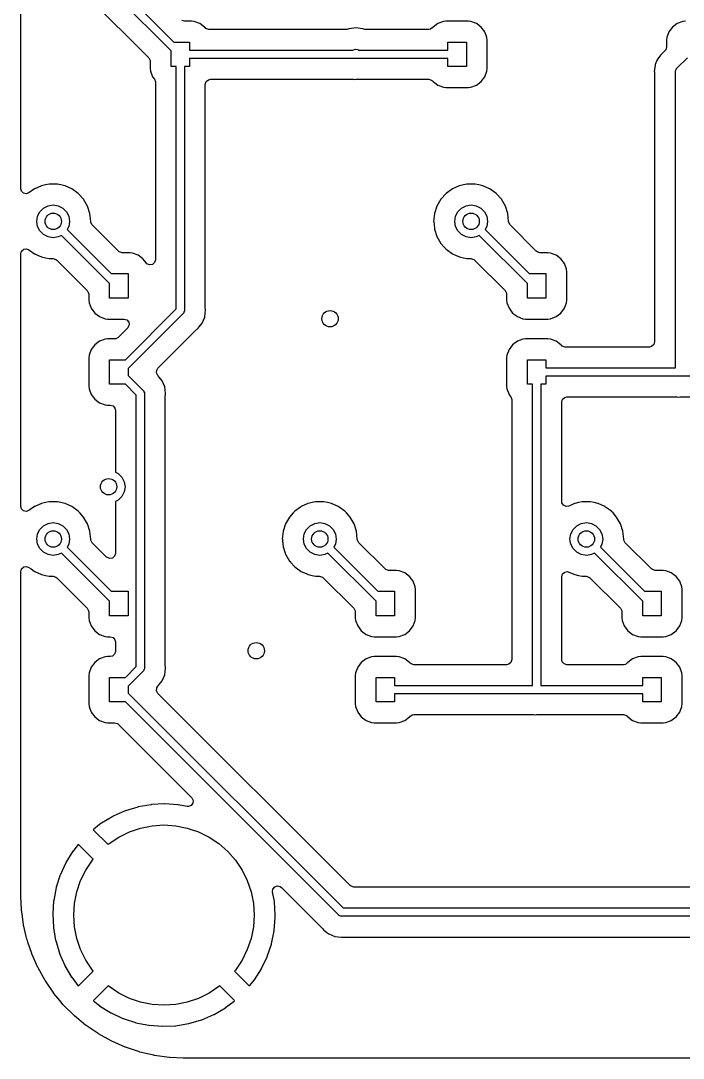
# Model space of a CAD drawing. Extents: x 1.41 to 5.39, y -5.53 to -2.36.
# Drawn here: x 1.412 to 2.048, y -5.529 to -4.533 of the extents above; entities that cross this region are included whole.
import ezdxf

# ---------------------------------------------------------------- set-up
doc = ezdxf.new("R2010")
doc.units = 0
doc.header["$MEASUREMENT"] = 0
doc.layers.add('BLACK', color=7, linetype='CONTINUOUS')

msp = doc.modelspace()

# ---------------------------------------------------------------- linework, layer by layer
at = {"layer": 'BLACK', "linetype": 'CONTINUOUS'}
for p, q in [((1.41173, -4.6941), (1.41173, -4.14645)), ((1.47837, -4.4728), (1.55872, -4.55315)), ((1.5561, -4.56167), (1.47164, -4.47721)), ((1.45883, -4.49271), (1.53463, -4.56851)), ((1.56906, -4.53313), (1.56638, -4.53234)), ((1.57571, -4.53313), (1.56906, -4.53313)), ((1.57816, -4.5334), (1.57571, -4.53313)), ((1.58353, -4.53541), (1.57816, -4.5334)), ((1.81751, -4.5334), (1.81214, -4.53541)), ((1.81996, -4.53313), (1.81751, -4.5334)), ((1.84146, -4.53313), (1.81996, -4.53313)), ((1.84391, -4.5334), (1.84146, -4.53313)), ((1.84928, -4.53541), (1.84391, -4.5334)), ((2.04743, -4.5334), (2.04206, -4.53541)), ((2.04988, -4.53313), (2.04743, -4.5334)), ((1.58812, -4.53885), (1.58353, -4.53541)), ((1.58833, -4.53913), (1.58812, -4.53885)), ((1.58858, -4.53938), (1.58833, -4.53913)), ((1.58861, -4.53935), (1.58858, -4.53938)), ((1.58954, -4.54022), (1.58861, -4.53935)), ((1.59222, -4.541), (1.58954, -4.54022)), ((1.72486, -4.541), (1.59222, -4.541)), ((1.72676, -4.54063), (1.72486, -4.541)), ((1.72691, -4.54056), (1.72676, -4.54063)), ((1.72721, -4.54044), (1.72691, -4.54056)), ((1.72691, -4.54056), (1.72691, -4.54056)), ((1.73346, -4.53962), (1.72721, -4.54044)), ((1.73972, -4.54044), (1.73346, -4.53962)), ((1.74002, -4.54056), (1.73972, -4.54044)), ((1.74017, -4.54063), (1.74002, -4.54056)), ((1.74002, -4.54056), (1.74002, -4.54056)), ((1.74207, -4.541), (1.74017, -4.54063)), ((1.80345, -4.541), (1.74207, -4.541)), ((1.80518, -4.54069), (1.80345, -4.541)), ((1.80702, -4.53932), (1.80518, -4.54069)), ((1.80709, -4.53938), (1.80702, -4.53932)), ((1.80734, -4.53913), (1.80709, -4.53938)), ((1.80755, -4.53885), (1.80734, -4.53913)), ((1.81214, -4.53541), (1.80755, -4.53885)), ((1.85387, -4.53885), (1.84928, -4.53541)), ((1.85731, -4.54344), (1.85387, -4.53885)), ((1.85932, -4.54881), (1.85731, -4.54344)), ((2.03403, -4.54344), (2.03202, -4.54881)), ((2.03747, -4.53885), (2.03403, -4.54344)), ((2.04206, -4.53541), (2.03747, -4.53885)), ((1.55872, -4.55315), (1.57382, -4.55315)), ((1.57382, -4.55315), (1.57382, -4.56102)), ((1.82185, -4.56102), (1.82185, -4.55315)), ((1.82185, -4.55315), (1.83957, -4.55315)), ((1.83957, -4.55315), (1.83957, -4.57677)), ((1.85959, -4.55125), (1.85932, -4.54881)), ((1.85959, -4.57867), (1.85959, -4.55125)), ((2.03202, -4.54881), (2.03175, -4.55125)), ((2.03175, -4.55125), (2.03175, -4.5579)), ((1.5561, -4.57677), (1.5561, -4.56167)), ((1.57382, -4.56102), (1.73065, -4.56102)), ((1.73065, -4.56102), (1.73068, -4.561)), ((1.73068, -4.561), (1.73285, -4.55989)), ((1.73285, -4.55989), (1.73525, -4.56027)), ((1.73525, -4.56027), (1.736, -4.56102)), ((1.736, -4.56102), (1.82185, -4.56102)), ((2.02803, -4.56362), (2.02703, -4.56439)), ((2.02851, -4.5632), (2.02803, -4.56362)), ((2.0303, -4.56141), (2.02851, -4.5632)), ((2.03096, -4.56059), (2.0303, -4.56141)), ((2.03175, -4.5579), (2.03096, -4.56059)), ((1.53463, -4.56851), (1.53597, -4.57096)), ((1.53597, -4.57096), (1.53608, -4.57202)), ((1.53608, -4.57202), (1.53608, -4.57867)), ((1.82185, -4.5689), (1.57382, -4.5689)), ((1.57382, -4.5689), (1.57382, -4.57677)), ((1.82185, -4.57677), (1.82185, -4.5689)), ((2.02254, -4.57096), (2.02091, -4.57488)), ((2.02319, -4.5694), (2.02254, -4.57096)), ((2.02606, -4.56565), (2.02319, -4.5694)), ((2.02703, -4.56439), (2.02606, -4.56565)), ((2.02606, -4.56565), (2.02606, -4.56565)), ((2.04133, -4.57869), (2.05177, -4.56825)), ((1.53608, -4.57867), (1.53635, -4.58111)), ((1.53635, -4.58111), (1.53836, -4.58648)), ((1.56102, -4.57677), (1.5561, -4.57677)), ((1.56102, -4.80939), (1.56102, -4.57677)), ((1.57382, -4.57677), (1.5689, -4.57677)), ((1.5689, -4.57677), (1.5689, -4.81102)), ((1.83957, -4.57677), (1.82185, -4.57677)), ((1.85731, -4.58648), (1.85932, -4.58111)), ((1.85932, -4.58111), (1.85959, -4.57867)), ((2.02016, -4.57991), (2.01995, -4.58148)), ((2.01995, -4.58148), (2.01999, -4.5818)), ((2.01999, -4.5818), (2.02011, -4.58272)), ((2.02011, -4.58272), (2.02016, -4.58337)), ((2.02019, -4.57968), (2.02016, -4.57991)), ((2.02016, -4.57991), (2.02016, -4.57991)), ((2.02016, -4.58337), (2.02016, -4.84116)), ((2.02073, -4.57555), (2.02019, -4.57968)), ((2.02074, -4.57547), (2.02073, -4.57555)), ((2.02073, -4.57555), (2.02073, -4.57555)), ((2.02077, -4.57522), (2.02074, -4.57547)), ((2.02091, -4.57488), (2.02077, -4.57522)), ((2.04018, -4.58148), (2.04027, -4.58117)), ((2.04018, -4.86614), (2.04018, -4.58148)), ((2.04023, -4.58086), (2.04064, -4.58004)), ((2.04027, -4.58117), (2.04023, -4.58086)), ((2.04064, -4.58004), (2.04093, -4.57916)), ((2.04093, -4.57916), (2.04119, -4.57898)), ((2.04119, -4.57898), (2.04133, -4.57869)), ((1.53836, -4.58648), (1.53857, -4.58677)), ((1.53857, -4.58677), (1.53857, -4.58677)), ((1.53857, -4.58677), (1.54001, -4.58869)), ((1.54001, -4.58869), (1.54099, -4.59131)), ((1.54099, -4.59131), (1.541, -4.59166)), ((1.541, -4.59166), (1.541, -4.76233)), ((1.58892, -4.59388), (1.5897, -4.5912)), ((1.5897, -4.5912), (1.59182, -4.58937)), ((1.59182, -4.58937), (1.59388, -4.58892)), ((1.59388, -4.58892), (1.73039, -4.58892)), ((1.73039, -4.58892), (1.73104, -4.58896)), ((1.73104, -4.58896), (1.73228, -4.58912)), ((1.73228, -4.58912), (1.73353, -4.58896)), ((1.73353, -4.58896), (1.73418, -4.58892)), ((1.73418, -4.58892), (1.80345, -4.58892)), ((1.80345, -4.58892), (1.80613, -4.5897)), ((1.80613, -4.5897), (1.80706, -4.59057)), ((1.80706, -4.59057), (1.80709, -4.59054)), ((1.80709, -4.59054), (1.80734, -4.59079)), ((1.80734, -4.59079), (1.80755, -4.59107)), ((1.80755, -4.59107), (1.81214, -4.59451)), ((1.84928, -4.59451), (1.85387, -4.59107)), ((1.85387, -4.59107), (1.85731, -4.58648)), ((1.58892, -4.80913), (1.58892, -4.59388)), ((1.81214, -4.59451), (1.81751, -4.59653)), ((1.81751, -4.59653), (1.81996, -4.59679)), ((1.81996, -4.59679), (1.84146, -4.59679)), ((1.84146, -4.59679), (1.84391, -4.59653)), ((1.84391, -4.59653), (1.84928, -4.59451)), ((1.43156, -4.69129), (1.42517, -4.69414)), ((1.4318, -4.69119), (1.43156, -4.69129)), ((1.43156, -4.69129), (1.43156, -4.69129)), ((1.43548, -4.69041), (1.4318, -4.69119)), ((1.4389, -4.68968), (1.43548, -4.69041)), ((1.43915, -4.68963), (1.4389, -4.68968)), ((1.4389, -4.68968), (1.4389, -4.68968)), ((1.44667, -4.68963), (1.43915, -4.68963)), ((1.44693, -4.68968), (1.44667, -4.68963)), ((1.45035, -4.69041), (1.44693, -4.68968)), ((1.44693, -4.68968), (1.44693, -4.68968)), ((1.45403, -4.69119), (1.45035, -4.69041)), ((1.45426, -4.69129), (1.45403, -4.69119)), ((1.46066, -4.69414), (1.45426, -4.69129)), ((1.45426, -4.69129), (1.45426, -4.69129)), ((1.83274, -4.69129), (1.82635, -4.69414)), ((1.83298, -4.69119), (1.83274, -4.69129)), ((1.83274, -4.69129), (1.83274, -4.69129)), ((1.83666, -4.69041), (1.83298, -4.69119)), ((1.84008, -4.68968), (1.83666, -4.69041)), ((1.84034, -4.68963), (1.84008, -4.68968)), ((1.84008, -4.68968), (1.84008, -4.68968)), ((1.84785, -4.68963), (1.84034, -4.68963)), ((1.84811, -4.68968), (1.84785, -4.68963)), ((1.85153, -4.69041), (1.84811, -4.68968)), ((1.84811, -4.68968), (1.84811, -4.68968)), ((1.85521, -4.69119), (1.85153, -4.69041)), ((1.85545, -4.69129), (1.85521, -4.69119)), ((1.86184, -4.69414), (1.85545, -4.69129)), ((1.85545, -4.69129), (1.85545, -4.69129)), ((1.41231, -4.69642), (1.41173, -4.6941)), ((1.41425, -4.69842), (1.41231, -4.69642)), ((1.41698, -4.69905), (1.41425, -4.69842)), ((1.41961, -4.69811), (1.41698, -4.69905)), ((1.42493, -4.69425), (1.41961, -4.69811)), ((1.42517, -4.69414), (1.42493, -4.69425)), ((1.42517, -4.69414), (1.42517, -4.69414)), ((1.4609, -4.69425), (1.46066, -4.69414)), ((1.46066, -4.69414), (1.46066, -4.69414)), ((1.46698, -4.69867), (1.4609, -4.69425)), ((1.47201, -4.70425), (1.46698, -4.69867)), ((1.82003, -4.69867), (1.815, -4.70425)), ((1.82611, -4.69425), (1.82003, -4.69867)), ((1.82635, -4.69414), (1.82611, -4.69425)), ((1.82635, -4.69414), (1.82635, -4.69414)), ((1.86208, -4.69425), (1.86184, -4.69414)), ((1.86184, -4.69414), (1.86184, -4.69414)), ((1.86816, -4.69867), (1.86208, -4.69425)), ((1.87319, -4.70425), (1.86816, -4.69867)), ((1.43017, -4.71614), (1.43366, -4.71265)), ((1.43366, -4.71265), (1.43805, -4.71042)), ((1.43805, -4.71042), (1.44291, -4.70965)), ((1.44291, -4.70965), (1.44778, -4.71042)), ((1.44778, -4.71042), (1.45217, -4.71265)), ((1.45217, -4.71265), (1.45565, -4.71614)), ((1.47577, -4.71077), (1.47201, -4.70425)), ((1.47809, -4.71792), (1.47577, -4.71077)), ((1.81124, -4.71077), (1.80892, -4.71792)), ((1.815, -4.70425), (1.81124, -4.71077)), ((1.83135, -4.71614), (1.83484, -4.71265)), ((1.83484, -4.71265), (1.83923, -4.71042)), ((1.83923, -4.71042), (1.84409, -4.70965)), ((1.84409, -4.70965), (1.84896, -4.71042)), ((1.84896, -4.71042), (1.85335, -4.71265)), ((1.85335, -4.71265), (1.85683, -4.71614)), ((1.87695, -4.71077), (1.87319, -4.70425)), ((1.87927, -4.71792), (1.87695, -4.71077)), ((1.42717, -4.72539), (1.42794, -4.72053)), ((1.42794, -4.72053), (1.43017, -4.71614)), ((1.45565, -4.71614), (1.45789, -4.72053)), ((1.45789, -4.72053), (1.45866, -4.72539)), ((1.47888, -4.72539), (1.47809, -4.71792)), ((1.80892, -4.71792), (1.80813, -4.72539)), ((1.82835, -4.72539), (1.82912, -4.72053)), ((1.82912, -4.72053), (1.83135, -4.71614)), ((1.85683, -4.71614), (1.85907, -4.72053)), ((1.85907, -4.72053), (1.85984, -4.72539)), ((1.88006, -4.72539), (1.87927, -4.71792)), ((1.42794, -4.73026), (1.42717, -4.72539)), ((1.43017, -4.73465), (1.42794, -4.73026)), ((1.45789, -4.73026), (1.45636, -4.73327)), ((1.45866, -4.72539), (1.45789, -4.73026)), ((1.47886, -4.72552), (1.47888, -4.72539)), ((1.47896, -4.72645), (1.47886, -4.72552)), ((1.4803, -4.7289), (1.47896, -4.72645)), ((1.50552, -4.75412), (1.4803, -4.7289)), ((1.80813, -4.72539), (1.80816, -4.72565)), ((1.80816, -4.72565), (1.80883, -4.73205)), ((1.80883, -4.73205), (1.80892, -4.73287)), ((1.80892, -4.73287), (1.81124, -4.74002)), ((1.82912, -4.73026), (1.82835, -4.72539)), ((1.83135, -4.73465), (1.82912, -4.73026)), ((1.85907, -4.73026), (1.85754, -4.73327)), ((1.85984, -4.72539), (1.85907, -4.73026)), ((1.88005, -4.72552), (1.88006, -4.72539)), ((1.88015, -4.72645), (1.88005, -4.72552)), ((1.88148, -4.7289), (1.88015, -4.72645)), ((1.9067, -4.75412), (1.88148, -4.7289)), ((1.43366, -4.73813), (1.43017, -4.73465)), ((1.43805, -4.74037), (1.43366, -4.73813)), ((1.44291, -4.74114), (1.43805, -4.74037)), ((1.44778, -4.74037), (1.44291, -4.74114)), ((1.45079, -4.73884), (1.44778, -4.74037)), ((1.49705, -4.7851), (1.45079, -4.73884)), ((1.45636, -4.73327), (1.49868, -4.77559)), ((1.81124, -4.74002), (1.815, -4.74653)), ((1.83484, -4.73813), (1.83135, -4.73465)), ((1.83923, -4.74037), (1.83484, -4.73813)), ((1.84409, -4.74114), (1.83923, -4.74037)), ((1.84896, -4.74037), (1.84409, -4.74114)), ((1.85197, -4.73884), (1.84896, -4.74037)), ((1.89823, -4.7851), (1.85197, -4.73884)), ((1.85754, -4.73327), (1.89986, -4.77559)), ((1.41252, -4.754), (1.41463, -4.75217)), ((1.41463, -4.75217), (1.4174, -4.75178)), ((1.4174, -4.75178), (1.41961, -4.75267)), ((1.41961, -4.75267), (1.42493, -4.75654)), ((1.815, -4.74653), (1.81517, -4.74673)), ((1.81517, -4.74673), (1.81517, -4.74673)), ((1.81517, -4.74673), (1.81791, -4.74977)), ((1.81791, -4.74977), (1.82003, -4.75212)), ((1.82003, -4.75212), (1.82611, -4.75654)), ((1.41173, -4.75669), (1.41252, -4.754)), ((1.41173, -4.99922), (1.41173, -4.75669)), ((1.42493, -4.75654), (1.42517, -4.75665)), ((1.42517, -4.75665), (1.42517, -4.75665)), ((1.42517, -4.75665), (1.42787, -4.75785)), ((1.42787, -4.75785), (1.4318, -4.7596)), ((1.4318, -4.7596), (1.43548, -4.76038)), ((1.43548, -4.76038), (1.4389, -4.76111)), ((1.4389, -4.76111), (1.4389, -4.76111)), ((1.4389, -4.76111), (1.43915, -4.76116)), ((1.43915, -4.76116), (1.44275, -4.76116)), ((1.44275, -4.76116), (1.44543, -4.76195)), ((1.44543, -4.76195), (1.44625, -4.76261)), ((1.44625, -4.76261), (1.47557, -4.79193)), ((1.50634, -4.75478), (1.50552, -4.75412)), ((1.50903, -4.75557), (1.50634, -4.75478)), ((1.51666, -4.75557), (1.50903, -4.75557)), ((1.51911, -4.75584), (1.51666, -4.75557)), ((1.52448, -4.75785), (1.51911, -4.75584)), ((1.52907, -4.76129), (1.52448, -4.75785)), ((1.52928, -4.76157), (1.52907, -4.76129)), ((1.53207, -4.7653), (1.52928, -4.76157)), ((1.52928, -4.76157), (1.52928, -4.76157)), ((1.541, -4.76233), (1.54022, -4.76501)), ((1.82611, -4.75654), (1.82635, -4.75665)), ((1.82635, -4.75665), (1.82635, -4.75665)), ((1.82635, -4.75665), (1.82905, -4.75785)), ((1.82905, -4.75785), (1.83298, -4.7596)), ((1.83298, -4.7596), (1.83666, -4.76038)), ((1.83666, -4.76038), (1.84008, -4.76111)), ((1.84008, -4.76111), (1.84008, -4.76111)), ((1.84008, -4.76111), (1.84034, -4.76116)), ((1.84034, -4.76116), (1.84393, -4.76116)), ((1.84393, -4.76116), (1.84661, -4.76195)), ((1.84661, -4.76195), (1.84744, -4.76261)), ((1.84744, -4.76261), (1.87676, -4.79193)), ((1.90752, -4.75478), (1.9067, -4.75412)), ((1.91021, -4.75557), (1.90752, -4.75478)), ((1.91784, -4.75557), (1.91021, -4.75557)), ((1.92029, -4.75584), (1.91784, -4.75557)), ((1.92566, -4.75785), (1.92029, -4.75584)), ((1.93025, -4.76129), (1.92566, -4.75785)), ((1.93369, -4.76588), (1.93025, -4.76129)), ((1.53279, -4.76608), (1.53207, -4.7653)), ((1.53534, -4.76724), (1.53279, -4.76608)), ((1.5381, -4.76684), (1.53534, -4.76724)), ((1.54022, -4.76501), (1.5381, -4.76684)), ((1.9357, -4.77125), (1.93369, -4.76588)), ((1.93573, -4.77156), (1.9357, -4.77125)), ((1.93595, -4.77354), (1.93573, -4.77156)), ((1.49868, -4.77559), (1.51476, -4.77559)), ((1.51476, -4.77559), (1.51476, -4.79921)), ((1.89986, -4.77559), (1.91594, -4.77559)), ((1.91594, -4.77559), (1.91594, -4.79921)), ((1.93596, -4.7737), (1.93595, -4.77354)), ((1.93596, -4.80111), (1.93596, -4.7737)), ((1.47557, -4.79193), (1.47691, -4.79439)), ((1.49705, -4.79921), (1.49705, -4.7851)), ((1.87676, -4.79193), (1.8781, -4.79439)), ((1.89823, -4.79921), (1.89823, -4.7851)), ((1.47691, -4.79439), (1.47703, -4.79544)), ((1.47703, -4.79544), (1.47703, -4.80111)), ((1.47703, -4.80111), (1.47729, -4.80356)), ((1.51476, -4.79921), (1.49705, -4.79921)), ((1.8781, -4.79439), (1.87821, -4.79544)), ((1.87821, -4.79544), (1.87821, -4.80111)), ((1.87821, -4.80111), (1.87847, -4.80356)), ((1.91594, -4.79921), (1.89823, -4.79921)), ((1.9357, -4.80356), (1.93596, -4.80111)), ((1.47729, -4.80356), (1.47931, -4.80893)), ((1.47931, -4.80893), (1.48275, -4.81351)), ((1.51215, -4.85827), (1.56102, -4.80939)), ((1.56843, -4.81246), (1.56815, -4.81334)), ((1.56885, -4.81164), (1.56843, -4.81246)), ((1.5689, -4.81102), (1.5688, -4.81133)), ((1.5688, -4.81133), (1.56885, -4.81164)), ((1.5888, -4.81351), (1.58892, -4.81259)), ((1.58896, -4.80978), (1.58892, -4.80913)), ((1.58892, -4.81259), (1.58908, -4.81135)), ((1.58892, -4.81259), (1.58892, -4.81259)), ((1.58912, -4.81102), (1.58896, -4.80978)), ((1.58908, -4.81135), (1.58912, -4.81102)), ((1.87847, -4.80356), (1.88049, -4.80893)), ((1.88049, -4.80893), (1.88393, -4.81351)), ((1.93025, -4.81351), (1.93369, -4.80893)), ((1.93369, -4.80893), (1.9357, -4.80356)), ((1.48275, -4.81351), (1.48733, -4.81695)), ((1.48733, -4.81695), (1.4927, -4.81897)), ((1.4927, -4.81897), (1.49515, -4.81923)), ((1.49515, -4.81923), (1.5109, -4.81923)), ((1.5109, -4.81923), (1.51358, -4.82002)), ((1.51358, -4.82002), (1.51541, -4.82213)), ((1.56774, -4.81381), (1.51476, -4.86679)), ((1.51541, -4.82213), (1.51581, -4.8249)), ((1.56789, -4.81352), (1.56774, -4.81381)), ((1.56815, -4.81334), (1.56789, -4.81352)), ((1.58589, -4.82311), (1.5883, -4.81728)), ((1.5883, -4.81728), (1.5888, -4.81351)), ((1.88393, -4.81351), (1.88852, -4.81695)), ((1.88852, -4.81695), (1.89389, -4.81897)), ((1.89389, -4.81897), (1.89633, -4.81923)), ((1.89633, -4.81923), (1.91784, -4.81923)), ((1.91784, -4.81923), (1.92029, -4.81897)), ((1.92029, -4.81897), (1.92566, -4.81695)), ((1.92566, -4.81695), (1.93025, -4.81351)), ((1.5144, -4.8277), (1.50531, -4.8368)), ((1.51465, -4.82744), (1.5144, -4.8277)), ((1.51581, -4.8249), (1.51465, -4.82744)), ((1.54341, -4.86645), (1.58056, -4.8293)), ((1.58056, -4.8293), (1.58105, -4.82888)), ((1.58105, -4.82888), (1.58179, -4.82831)), ((1.58179, -4.82831), (1.58205, -4.82811)), ((1.58205, -4.82811), (1.58301, -4.82685)), ((1.58301, -4.82685), (1.58589, -4.82311)), ((1.58301, -4.82685), (1.58301, -4.82685)), ((1.58589, -4.82311), (1.58589, -4.82311)), ((1.48733, -4.84053), (1.48275, -4.84397)), ((1.4927, -4.83851), (1.48733, -4.84053)), ((1.49515, -4.83825), (1.4927, -4.83851)), ((1.5018, -4.83825), (1.49515, -4.83825)), ((1.50286, -4.83813), (1.5018, -4.83825)), ((1.50531, -4.8368), (1.50286, -4.83813)), ((1.88852, -4.84053), (1.88393, -4.84397)), ((1.89389, -4.83851), (1.88852, -4.84053)), ((1.89633, -4.83825), (1.89389, -4.83851)), ((1.91784, -4.83825), (1.89633, -4.83825)), ((1.92029, -4.83851), (1.91784, -4.83825)), ((1.92566, -4.84053), (1.92029, -4.83851)), ((1.93025, -4.84397), (1.92566, -4.84053)), ((2.02016, -4.84116), (2.01937, -4.84384)), ((1.47931, -4.84855), (1.47729, -4.85392)), ((1.48275, -4.84397), (1.47931, -4.84855)), ((1.88049, -4.84855), (1.87847, -4.85392)), ((1.88393, -4.84397), (1.88049, -4.84855)), ((1.93046, -4.84425), (1.93025, -4.84397)), ((1.93071, -4.8445), (1.93046, -4.84425)), ((1.93073, -4.84447), (1.93071, -4.8445)), ((1.93166, -4.84533), (1.93073, -4.84447)), ((1.93434, -4.84612), (1.93166, -4.84533)), ((2.0152, -4.84612), (1.93434, -4.84612)), ((2.01726, -4.84567), (2.0152, -4.84612)), ((2.01937, -4.84384), (2.01726, -4.84567)), ((1.47729, -4.85392), (1.47703, -4.85637)), ((1.47703, -4.85637), (1.47703, -4.88378)), ((1.49705, -4.88189), (1.49705, -4.85827)), ((1.49705, -4.85827), (1.51215, -4.85827)), ((1.87847, -4.85392), (1.87821, -4.85637)), ((1.87821, -4.85637), (1.87821, -4.88378)), ((1.89823, -4.88189), (1.89823, -4.85827)), ((1.89823, -4.85827), (1.91594, -4.85827)), ((1.91594, -4.85827), (1.91594, -4.86614)), ((1.51476, -4.86679), (1.51476, -4.87337)), ((1.54207, -4.87102), (1.54227, -4.86823)), ((1.5434, -4.87346), (1.54207, -4.87102)), ((1.54227, -4.86823), (1.54341, -4.86645)), ((1.91594, -4.86614), (2.04018, -4.86614)), ((1.51215, -4.88189), (1.49705, -4.88189)), ((1.52262, -4.89236), (1.51215, -4.88189)), ((1.51476, -4.87337), (1.52934, -4.88794)), ((1.54364, -4.87364), (1.5434, -4.87346)), ((1.54461, -4.8749), (1.54364, -4.87364)), ((1.54748, -4.87865), (1.54461, -4.8749)), ((1.54461, -4.8749), (1.54461, -4.8749)), ((1.5499, -4.88447), (1.54748, -4.87865)), ((1.90315, -4.88189), (1.89823, -4.88189)), ((1.90315, -5.17126), (1.90315, -4.88189)), ((1.91594, -4.88189), (1.91102, -4.88189)), ((1.91102, -4.88189), (1.91102, -5.17126)), ((2.12579, -4.87402), (1.91594, -4.87402)), ((1.91594, -4.87402), (1.91594, -4.88189)), ((1.47703, -4.88378), (1.47729, -4.88623)), ((1.47729, -4.88623), (1.47931, -4.8916)), ((1.47931, -4.8916), (1.48275, -4.89619)), ((1.52262, -5.15292), (1.52262, -4.89236)), ((1.52934, -4.88794), (1.52948, -4.88823)), ((1.52948, -4.88823), (1.52974, -4.88841)), ((1.52974, -4.88841), (1.53003, -4.88929)), ((1.53003, -4.88929), (1.53044, -4.89011)), ((1.53044, -4.89011), (1.53039, -4.89043)), ((1.53039, -4.89043), (1.53049, -4.89073)), ((1.53049, -4.89073), (1.53049, -5.15455)), ((1.55072, -4.89073), (1.5499, -4.88447)), ((1.55051, -4.89262), (1.55055, -4.89198)), ((1.55051, -5.15265), (1.55051, -4.89262)), ((1.55055, -4.89198), (1.55068, -4.89105)), ((1.55068, -4.89105), (1.55072, -4.89073)), ((1.87821, -4.88378), (1.87847, -4.88623)), ((1.87847, -4.88623), (1.88049, -4.8916)), ((1.88049, -4.8916), (1.8807, -4.89189)), ((1.8807, -4.89189), (1.8807, -4.89189)), ((1.8807, -4.89189), (1.88214, -4.89381)), ((1.48275, -4.89619), (1.48733, -4.89963)), ((1.48733, -4.89963), (1.4927, -4.90164)), ((1.4927, -4.90164), (1.49515, -4.90191)), ((1.49515, -4.90191), (1.49764, -4.90191)), ((1.49764, -4.90191), (1.50032, -4.9027)), ((1.88214, -4.89381), (1.88312, -4.89642)), ((1.88312, -4.89642), (1.88313, -4.89678)), ((1.88313, -4.89678), (1.88313, -5.14628)), ((1.93104, -4.899), (1.93183, -4.89631)), ((1.93104, -4.99426), (1.93104, -4.899)), ((1.93183, -4.89631), (1.93394, -4.89448)), ((1.93394, -4.89448), (1.936, -4.89404)), ((1.936, -4.89404), (2.04141, -4.89404)), ((2.04141, -4.89404), (2.04206, -4.89408)), ((2.04206, -4.89408), (2.04331, -4.89424)), ((2.04331, -4.89424), (2.04455, -4.89408)), ((2.04455, -4.89408), (2.0452, -4.89404)), ((2.0452, -4.89404), (2.10739, -4.89404)), ((1.50032, -4.9027), (1.50215, -4.90481)), ((1.50215, -4.90481), (1.5026, -4.90687)), ((1.5026, -4.90687), (1.5026, -4.96619)), ((1.5026, -4.96619), (1.50532, -4.96757)), ((1.50532, -4.96757), (1.5088, -4.97106)), ((1.5088, -4.97106), (1.51104, -4.97545)), ((1.51104, -4.97545), (1.51181, -4.98031)), ((1.51181, -4.98031), (1.51104, -4.98518)), ((1.5088, -4.98957), (1.50532, -4.99306)), ((1.51104, -4.98518), (1.5088, -4.98957)), ((1.41231, -5.00153), (1.41173, -4.99922)), ((1.41425, -5.00354), (1.41231, -5.00153)), ((1.42493, -4.99937), (1.41961, -5.00323)), ((1.42517, -4.99926), (1.42493, -4.99937)), ((1.43156, -4.99641), (1.42517, -4.99926)), ((1.42517, -4.99926), (1.42517, -4.99926)), ((1.4318, -4.99631), (1.43156, -4.99641)), ((1.43156, -4.99641), (1.43156, -4.99641)), ((1.43548, -4.99553), (1.4318, -4.99631)), ((1.4389, -4.9948), (1.43548, -4.99553)), ((1.43915, -4.99474), (1.4389, -4.9948)), ((1.4389, -4.9948), (1.4389, -4.9948)), ((1.44667, -4.99474), (1.43915, -4.99474)), ((1.44693, -4.9948), (1.44667, -4.99474)), ((1.45035, -4.99553), (1.44693, -4.9948)), ((1.44693, -4.9948), (1.44693, -4.9948)), ((1.45403, -4.99631), (1.45035, -4.99553)), ((1.45426, -4.99641), (1.45403, -4.99631)), ((1.46066, -4.99926), (1.45426, -4.99641)), ((1.45426, -4.99641), (1.45426, -4.99641)), ((1.4609, -4.99937), (1.46066, -4.99926)), ((1.46066, -4.99926), (1.46066, -4.99926)), ((1.46698, -5.00378), (1.4609, -4.99937)), ((1.50532, -4.99306), (1.5026, -4.99444)), ((1.5026, -4.99444), (1.5026, -5.04434)), ((1.6803, -4.99976), (1.67475, -5.00378)), ((1.68063, -4.99952), (1.6803, -4.99976)), ((1.68084, -4.99937), (1.68063, -4.99952)), ((1.68063, -4.99952), (1.68063, -4.99952)), ((1.68107, -4.99926), (1.68084, -4.99937)), ((1.68747, -4.99641), (1.68107, -4.99926)), ((1.68107, -4.99926), (1.68107, -4.99926)), ((1.68771, -4.99631), (1.68747, -4.99641)), ((1.68747, -4.99641), (1.68747, -4.99641)), ((1.69138, -4.99553), (1.68771, -4.99631)), ((1.69481, -4.9948), (1.69138, -4.99553)), ((1.69506, -4.99474), (1.69481, -4.9948)), ((1.69481, -4.9948), (1.69481, -4.9948)), ((1.70258, -4.99474), (1.69506, -4.99474)), ((1.70283, -4.9948), (1.70258, -4.99474)), ((1.70626, -4.99553), (1.70283, -4.9948)), ((1.70283, -4.9948), (1.70283, -4.9948)), ((1.70993, -4.99631), (1.70626, -4.99553)), ((1.71017, -4.99641), (1.70993, -4.99631)), ((1.71656, -4.99926), (1.71017, -4.99641)), ((1.71017, -4.99641), (1.71017, -4.99641)), ((1.7168, -4.99937), (1.71656, -4.99926)), ((1.71656, -4.99926), (1.71656, -4.99926)), ((1.71701, -4.99952), (1.7168, -4.99937)), ((1.71734, -4.99976), (1.71701, -4.99952)), ((1.71701, -4.99952), (1.71701, -4.99952)), ((1.72288, -5.00378), (1.71734, -4.99976)), ((1.93123, -4.99562), (1.93104, -4.99426)), ((1.93272, -4.99798), (1.93123, -4.99562)), ((1.93525, -4.99917), (1.93272, -4.99798)), ((1.93802, -4.9988), (1.93525, -4.99917)), ((1.94153, -4.99723), (1.93802, -4.9988)), ((1.94337, -4.99641), (1.94153, -4.99723)), ((1.94361, -4.99631), (1.94337, -4.99641)), ((1.94337, -4.99641), (1.94337, -4.99641)), ((1.94729, -4.99553), (1.94361, -4.99631)), ((1.95071, -4.9948), (1.94729, -4.99553)), ((1.95097, -4.99474), (1.95071, -4.9948)), ((1.95071, -4.9948), (1.95071, -4.9948)), ((1.95848, -4.99474), (1.95097, -4.99474)), ((1.95874, -4.9948), (1.95848, -4.99474)), ((1.96216, -4.99553), (1.95874, -4.9948)), ((1.95874, -4.9948), (1.95874, -4.9948)), ((1.96584, -4.99631), (1.96216, -4.99553)), ((1.96608, -4.99641), (1.96584, -4.99631)), ((1.97247, -4.99926), (1.96608, -4.99641)), ((1.96608, -4.99641), (1.96608, -4.99641)), ((1.97271, -4.99937), (1.97247, -4.99926)), ((1.97247, -4.99926), (1.97247, -4.99926)), ((1.97292, -4.99952), (1.97271, -4.99937)), ((1.97324, -4.99976), (1.97292, -4.99952)), ((1.97292, -4.99952), (1.97292, -4.99952)), ((1.97879, -5.00378), (1.97324, -4.99976)), ((1.41698, -5.00417), (1.41425, -5.00354)), ((1.41961, -5.00323), (1.41698, -5.00417)), ((1.46715, -5.00398), (1.46698, -5.00378)), ((1.46853, -5.00551), (1.46715, -5.00398)), ((1.46715, -5.00398), (1.46715, -5.00398)), ((1.47201, -5.00937), (1.46853, -5.00551)), ((1.47577, -5.01588), (1.47201, -5.00937)), ((1.66972, -5.00937), (1.66596, -5.01588)), ((1.6732, -5.00551), (1.66972, -5.00937)), ((1.67458, -5.00398), (1.6732, -5.00551)), ((1.67475, -5.00378), (1.67458, -5.00398)), ((1.67458, -5.00398), (1.67458, -5.00398)), ((1.72306, -5.00398), (1.72288, -5.00378)), ((1.72443, -5.00551), (1.72306, -5.00398)), ((1.72306, -5.00398), (1.72306, -5.00398)), ((1.72791, -5.00937), (1.72443, -5.00551)), ((1.73167, -5.01588), (1.72791, -5.00937)), ((1.97896, -5.00398), (1.97879, -5.00378)), ((1.98034, -5.00551), (1.97896, -5.00398)), ((1.97896, -5.00398), (1.97896, -5.00398)), ((1.98382, -5.00937), (1.98034, -5.00551)), ((1.98758, -5.01588), (1.98382, -5.00937)), ((1.42794, -5.02565), (1.43017, -5.02126)), ((1.43017, -5.02126), (1.43366, -5.01777)), ((1.43366, -5.01777), (1.43805, -5.01553)), ((1.43805, -5.01553), (1.44291, -5.01476)), ((1.44291, -5.01476), (1.44778, -5.01553)), ((1.44778, -5.01553), (1.45217, -5.01777)), ((1.45217, -5.01777), (1.45565, -5.02126)), ((1.45565, -5.02126), (1.45789, -5.02565)), ((1.47809, -5.02303), (1.47577, -5.01588)), ((1.66596, -5.01588), (1.66364, -5.02303)), ((1.68384, -5.02565), (1.68608, -5.02126)), ((1.68608, -5.02126), (1.68956, -5.01777)), ((1.68956, -5.01777), (1.69395, -5.01553)), ((1.69395, -5.01553), (1.69882, -5.01476)), ((1.69882, -5.01476), (1.70369, -5.01553)), ((1.70369, -5.01553), (1.70808, -5.01777)), ((1.70808, -5.01777), (1.71156, -5.02126)), ((1.71156, -5.02126), (1.7138, -5.02565)), ((1.734, -5.02303), (1.73167, -5.01588)), ((1.93975, -5.02565), (1.94198, -5.02126)), ((1.94198, -5.02126), (1.94547, -5.01777)), ((1.94547, -5.01777), (1.94986, -5.01553)), ((1.94986, -5.01553), (1.95472, -5.01476)), ((1.95472, -5.01476), (1.95959, -5.01553)), ((1.95959, -5.01553), (1.96398, -5.01777)), ((1.96398, -5.01777), (1.96746, -5.02126)), ((1.96746, -5.02126), (1.9697, -5.02565)), ((1.9899, -5.02303), (1.98758, -5.01588)), ((1.42717, -5.03051), (1.42794, -5.02565)), ((1.42794, -5.03538), (1.42717, -5.03051)), ((1.45789, -5.02565), (1.45866, -5.03051)), ((1.45866, -5.03051), (1.45789, -5.03538)), ((1.47888, -5.03051), (1.47809, -5.02303)), ((1.47886, -5.03064), (1.47888, -5.03051)), ((1.47896, -5.03157), (1.47886, -5.03064)), ((1.4803, -5.03402), (1.47896, -5.03157)), ((1.66364, -5.02303), (1.66285, -5.03051)), ((1.66285, -5.03051), (1.66288, -5.03077)), ((1.66288, -5.03077), (1.66305, -5.0324)), ((1.68307, -5.03051), (1.68384, -5.02565)), ((1.68384, -5.03538), (1.68307, -5.03051)), ((1.7138, -5.02565), (1.71457, -5.03051)), ((1.71457, -5.03051), (1.7138, -5.03538)), ((1.73478, -5.03051), (1.734, -5.02303)), ((1.73477, -5.03064), (1.73478, -5.03051)), ((1.73487, -5.03157), (1.73477, -5.03064)), ((1.73621, -5.03402), (1.73487, -5.03157)), ((1.93898, -5.03051), (1.93975, -5.02565)), ((1.93975, -5.03538), (1.93898, -5.03051)), ((1.9697, -5.02565), (1.97047, -5.03051)), ((1.97047, -5.03051), (1.9697, -5.03538)), ((1.99069, -5.03051), (1.9899, -5.02303)), ((1.99068, -5.03064), (1.99069, -5.03051)), ((1.99078, -5.03157), (1.99068, -5.03064)), ((1.99211, -5.03402), (1.99078, -5.03157)), ((1.43017, -5.03977), (1.42794, -5.03538)), ((1.43366, -5.04325), (1.43017, -5.03977)), ((1.45789, -5.03538), (1.45636, -5.03839)), ((1.45636, -5.03839), (1.49868, -5.08071)), ((1.49413, -5.04785), (1.4803, -5.03402)), ((1.66305, -5.0324), (1.66364, -5.03799)), ((1.66364, -5.03799), (1.66596, -5.04514)), ((1.68608, -5.03977), (1.68384, -5.03538)), ((1.68956, -5.04325), (1.68608, -5.03977)), ((1.7138, -5.03538), (1.71226, -5.03839)), ((1.71226, -5.03839), (1.75458, -5.08071)), ((1.76142, -5.05924), (1.73621, -5.03402)), ((1.94198, -5.03977), (1.93975, -5.03538)), ((1.94547, -5.04325), (1.94198, -5.03977)), ((1.9697, -5.03538), (1.96817, -5.03839)), ((1.96817, -5.03839), (2.01049, -5.08071)), ((2.01733, -5.05924), (1.99211, -5.03402)), ((1.43805, -5.04549), (1.43366, -5.04325)), ((1.44291, -5.04626), (1.43805, -5.04549)), ((1.44778, -5.04549), (1.44291, -5.04626)), ((1.45079, -5.04396), (1.44778, -5.04549)), ((1.49705, -5.09021), (1.45079, -5.04396)), ((1.49439, -5.04809), (1.49413, -5.04785)), ((1.49693, -5.04925), (1.49439, -5.04809)), ((1.4997, -5.04885), (1.49693, -5.04925)), ((1.50181, -5.04702), (1.4997, -5.04885)), ((1.5026, -5.04434), (1.50181, -5.04702)), ((1.66596, -5.04514), (1.66972, -5.05165)), ((1.66972, -5.05165), (1.6699, -5.05184)), ((1.6699, -5.05184), (1.6699, -5.05184)), ((1.6699, -5.05184), (1.67077, -5.05281)), ((1.69395, -5.04549), (1.68956, -5.04325)), ((1.69882, -5.04626), (1.69395, -5.04549)), ((1.70369, -5.04549), (1.69882, -5.04626)), ((1.70669, -5.04396), (1.70369, -5.04549)), ((1.75295, -5.09021), (1.70669, -5.04396)), ((1.94986, -5.04549), (1.94547, -5.04325)), ((1.95472, -5.04626), (1.94986, -5.04549)), ((1.95959, -5.04549), (1.95472, -5.04626)), ((1.9626, -5.04396), (1.95959, -5.04549)), ((2.00886, -5.09021), (1.9626, -5.04396)), ((1.41173, -5.0618), (1.41252, -5.05912)), ((1.41173, -5.37041), (1.41173, -5.0618)), ((1.41252, -5.05912), (1.41463, -5.05729)), ((1.41463, -5.05729), (1.4174, -5.05689)), ((1.4174, -5.05689), (1.41961, -5.05779)), ((1.41961, -5.05779), (1.42159, -5.05923)), ((1.42159, -5.05923), (1.42472, -5.06151)), ((1.42472, -5.06151), (1.42493, -5.06166)), ((1.42493, -5.06166), (1.42517, -5.06176)), ((1.42517, -5.06176), (1.42517, -5.06176)), ((1.42517, -5.06176), (1.43156, -5.06461)), ((1.67077, -5.05281), (1.67475, -5.05724)), ((1.67475, -5.05724), (1.68084, -5.06166)), ((1.68084, -5.06166), (1.68107, -5.06176)), ((1.68107, -5.06176), (1.68107, -5.06176)), ((1.68107, -5.06176), (1.68627, -5.06408)), ((1.76225, -5.0599), (1.76142, -5.05924)), ((1.76493, -5.06069), (1.76225, -5.0599)), ((1.77256, -5.06069), (1.76493, -5.06069)), ((1.77501, -5.06095), (1.77256, -5.06069)), ((1.78038, -5.06297), (1.77501, -5.06095)), ((1.93394, -5.06225), (1.93671, -5.06185)), ((1.93671, -5.06185), (1.93802, -5.06223)), ((2.01815, -5.0599), (2.01733, -5.05924)), ((2.02084, -5.06069), (2.01815, -5.0599)), ((2.02847, -5.06069), (2.02084, -5.06069)), ((2.03092, -5.06095), (2.02847, -5.06069)), ((2.03629, -5.06297), (2.03092, -5.06095)), ((1.43156, -5.06461), (1.4318, -5.06472)), ((1.4318, -5.06472), (1.43548, -5.0655)), ((1.43548, -5.0655), (1.4389, -5.06623)), ((1.4389, -5.06623), (1.4389, -5.06623)), ((1.4389, -5.06623), (1.43915, -5.06628)), ((1.43915, -5.06628), (1.44275, -5.06628)), ((1.44275, -5.06628), (1.44543, -5.06707)), ((1.44543, -5.06707), (1.44625, -5.06773)), ((1.44625, -5.06773), (1.47557, -5.09705)), ((1.68627, -5.06408), (1.68771, -5.06472)), ((1.68771, -5.06472), (1.69138, -5.0655)), ((1.69138, -5.0655), (1.69481, -5.06623)), ((1.69481, -5.06623), (1.69481, -5.06623)), ((1.69481, -5.06623), (1.69506, -5.06628)), ((1.69506, -5.06628), (1.69865, -5.06628)), ((1.69865, -5.06628), (1.70133, -5.06707)), ((1.70133, -5.06707), (1.70216, -5.06773)), ((1.70216, -5.06773), (1.73148, -5.09705)), ((1.78497, -5.06641), (1.78038, -5.06297)), ((1.78841, -5.071), (1.78497, -5.06641)), ((1.79042, -5.07637), (1.78841, -5.071)), ((1.93104, -5.06676), (1.93183, -5.06408)), ((1.93104, -5.14628), (1.93104, -5.06676)), ((1.93183, -5.06408), (1.93394, -5.06225)), ((1.93802, -5.06223), (1.94361, -5.06472)), ((1.94361, -5.06472), (1.94729, -5.0655)), ((1.94729, -5.0655), (1.95071, -5.06623)), ((1.95071, -5.06623), (1.95071, -5.06623)), ((1.95071, -5.06623), (1.95097, -5.06628)), ((1.95097, -5.06628), (1.95456, -5.06628)), ((1.95456, -5.06628), (1.95724, -5.06707)), ((1.95724, -5.06707), (1.95807, -5.06773)), ((1.95807, -5.06773), (1.98739, -5.09705)), ((2.04088, -5.06641), (2.03629, -5.06297)), ((2.04432, -5.071), (2.04088, -5.06641)), ((2.04633, -5.07637), (2.04432, -5.071)), ((1.49868, -5.08071), (1.51476, -5.08071)), ((1.51476, -5.08071), (1.51476, -5.10433)), ((1.75458, -5.08071), (1.77067, -5.08071)), ((1.77067, -5.08071), (1.77067, -5.10433)), ((1.79069, -5.07881), (1.79042, -5.07637)), ((1.79069, -5.10623), (1.79069, -5.07881)), ((2.01049, -5.08071), (2.02657, -5.08071)), ((2.02657, -5.08071), (2.02657, -5.10433)), ((2.04659, -5.07881), (2.04633, -5.07637)), ((2.04659, -5.10623), (2.04659, -5.07881)), ((1.49705, -5.10433), (1.49705, -5.09021)), ((1.75295, -5.10433), (1.75295, -5.09021)), ((2.00886, -5.10433), (2.00886, -5.09021)), ((1.47557, -5.09705), (1.47691, -5.09951)), ((1.47691, -5.09951), (1.47703, -5.10056)), ((1.47703, -5.10056), (1.47703, -5.10623)), ((1.73148, -5.09705), (1.73282, -5.09951)), ((1.73282, -5.09951), (1.73293, -5.10056)), ((1.73293, -5.10056), (1.73293, -5.10623)), ((1.98739, -5.09705), (1.98873, -5.09951)), ((1.98873, -5.09951), (1.98884, -5.10056)), ((1.98884, -5.10056), (1.98884, -5.10623)), ((1.47703, -5.10623), (1.47729, -5.10867)), ((1.47729, -5.10867), (1.47931, -5.11404)), ((1.51476, -5.10433), (1.49705, -5.10433)), ((1.73293, -5.10623), (1.7332, -5.10867)), ((1.7332, -5.10867), (1.73521, -5.11404)), ((1.77067, -5.10433), (1.75295, -5.10433)), ((1.78841, -5.11404), (1.79042, -5.10867)), ((1.79042, -5.10867), (1.79069, -5.10623)), ((1.98884, -5.10623), (1.9891, -5.10867)), ((1.9891, -5.10867), (1.99112, -5.11404)), ((2.02657, -5.10433), (2.00886, -5.10433)), ((2.04432, -5.11404), (2.04633, -5.10867)), ((2.04633, -5.10867), (2.04659, -5.10623)), ((1.47931, -5.11404), (1.48275, -5.11863)), ((1.48275, -5.11863), (1.48733, -5.12207)), ((1.73521, -5.11404), (1.73865, -5.11863)), ((1.73865, -5.11863), (1.74324, -5.12207)), ((1.78038, -5.12207), (1.78497, -5.11863)), ((1.78497, -5.11863), (1.78841, -5.11404)), ((1.99112, -5.11404), (1.99456, -5.11863)), ((1.99456, -5.11863), (1.99915, -5.12207)), ((2.03629, -5.12207), (2.04088, -5.11863)), ((2.04088, -5.11863), (2.04432, -5.11404)), ((1.48733, -5.12207), (1.4927, -5.12408)), ((1.4927, -5.12408), (1.49515, -5.12435)), ((1.49515, -5.12435), (1.49764, -5.12435)), ((1.49764, -5.12435), (1.50032, -5.12514)), ((1.50032, -5.12514), (1.50215, -5.12725)), ((1.50215, -5.12725), (1.5026, -5.12931)), ((1.5026, -5.12931), (1.5026, -5.13841)), ((1.74324, -5.12207), (1.74861, -5.12408)), ((1.74861, -5.12408), (1.75106, -5.12435)), ((1.75106, -5.12435), (1.77256, -5.12435)), ((1.77256, -5.12435), (1.77501, -5.12408)), ((1.77501, -5.12408), (1.78038, -5.12207)), ((1.99915, -5.12207), (2.00452, -5.12408)), ((2.00452, -5.12408), (2.00696, -5.12435)), ((2.00696, -5.12435), (2.02847, -5.12435)), ((2.02847, -5.12435), (2.03092, -5.12408)), ((2.03092, -5.12408), (2.03629, -5.12207)), ((1.50181, -5.14109), (1.4997, -5.14292)), ((1.5026, -5.13841), (1.50181, -5.14109)), ((1.48275, -5.14908), (1.47931, -5.15367)), ((1.48733, -5.14565), (1.48275, -5.14908)), ((1.4927, -5.14363), (1.48733, -5.14565)), ((1.49515, -5.14337), (1.4927, -5.14363)), ((1.49764, -5.14337), (1.49515, -5.14337)), ((1.4997, -5.14292), (1.49764, -5.14337)), ((1.73865, -5.14908), (1.73521, -5.15367)), ((1.74324, -5.14565), (1.73865, -5.14908)), ((1.74861, -5.14363), (1.74324, -5.14565)), ((1.75106, -5.14337), (1.74861, -5.14363)), ((1.77256, -5.14337), (1.75106, -5.14337)), ((1.77501, -5.14363), (1.77256, -5.14337)), ((1.78038, -5.14565), (1.77501, -5.14363)), ((1.78497, -5.14908), (1.78038, -5.14565)), ((1.78518, -5.14937), (1.78497, -5.14908)), ((1.78543, -5.14962), (1.78518, -5.14937)), ((1.78546, -5.14959), (1.78543, -5.14962)), ((1.78639, -5.15045), (1.78546, -5.14959)), ((1.78907, -5.15124), (1.78639, -5.15045)), ((1.87817, -5.15124), (1.78907, -5.15124)), ((1.88023, -5.15079), (1.87817, -5.15124)), ((1.88234, -5.14896), (1.88023, -5.15079)), ((1.88313, -5.14628), (1.88234, -5.14896)), ((1.93149, -5.14834), (1.93104, -5.14628)), ((1.93332, -5.15045), (1.93149, -5.14834)), ((1.936, -5.15124), (1.93332, -5.15045)), ((1.99046, -5.15124), (1.936, -5.15124)), ((1.99219, -5.15093), (1.99046, -5.15124)), ((1.99403, -5.14955), (1.99219, -5.15093)), ((1.99409, -5.14962), (1.99403, -5.14955)), ((1.99434, -5.14937), (1.99409, -5.14962)), ((1.99456, -5.14908), (1.99434, -5.14937)), ((1.99915, -5.14565), (1.99456, -5.14908)), ((2.00452, -5.14363), (1.99915, -5.14565)), ((2.00696, -5.14337), (2.00452, -5.14363)), ((2.02847, -5.14337), (2.00696, -5.14337)), ((2.03092, -5.14363), (2.02847, -5.14337)), ((2.03629, -5.14565), (2.03092, -5.14363)), ((2.04088, -5.14908), (2.03629, -5.14565)), ((2.04432, -5.15367), (2.04088, -5.14908)), ((1.47729, -5.15904), (1.47703, -5.16149)), ((1.47703, -5.16149), (1.47703, -5.1889)), ((1.47931, -5.15367), (1.47729, -5.15904)), ((1.51215, -5.16339), (1.52262, -5.15292)), ((1.52934, -5.15733), (1.51476, -5.17191)), ((1.52948, -5.15705), (1.52934, -5.15733)), ((1.52974, -5.15686), (1.52948, -5.15705)), ((1.53003, -5.15598), (1.52974, -5.15686)), ((1.53044, -5.15516), (1.53003, -5.15598)), ((1.53049, -5.15455), (1.53039, -5.15485)), ((1.53039, -5.15485), (1.53044, -5.15516)), ((1.54748, -5.16663), (1.5499, -5.1608)), ((1.5499, -5.1608), (1.55072, -5.15455)), ((1.55055, -5.1533), (1.55051, -5.15265)), ((1.55072, -5.15455), (1.55055, -5.1533)), ((1.7332, -5.15904), (1.73293, -5.16149)), ((1.73293, -5.16149), (1.73293, -5.1889)), ((1.73521, -5.15367), (1.7332, -5.15904)), ((2.04633, -5.15904), (2.04432, -5.15367)), ((2.04659, -5.16149), (2.04633, -5.15904)), ((2.04659, -5.1889), (2.04659, -5.16149)), ((1.49705, -5.18701), (1.49705, -5.16339)), ((1.49705, -5.16339), (1.51215, -5.16339)), ((1.5434, -5.17182), (1.54364, -5.17163)), ((1.54364, -5.17163), (1.54461, -5.17038)), ((1.54461, -5.17038), (1.54748, -5.16663)), ((1.54461, -5.17038), (1.54461, -5.17038)), ((1.75295, -5.18701), (1.75295, -5.16339)), ((1.75295, -5.16339), (1.77067, -5.16339)), ((1.77067, -5.16339), (1.77067, -5.17126)), ((1.77067, -5.17126), (1.90315, -5.17126)), ((1.91102, -5.17126), (2.00886, -5.17126)), ((2.00886, -5.17126), (2.00886, -5.16339)), ((2.00886, -5.16339), (2.02657, -5.16339)), ((2.02657, -5.16339), (2.02657, -5.18701)), ((1.51476, -5.17191), (1.51476, -5.17849)), ((1.51476, -5.17849), (1.72114, -5.38486)), ((1.54207, -5.17637), (1.54227, -5.17358)), ((1.54341, -5.17882), (1.54207, -5.17637)), ((1.54227, -5.17358), (1.5434, -5.17182)), ((1.72798, -5.36339), (1.54341, -5.17882)), ((2.00886, -5.17913), (1.77067, -5.17913)), ((1.77067, -5.17913), (1.77067, -5.18701)), ((2.00886, -5.18701), (2.00886, -5.17913)), ((1.47703, -5.1889), (1.47729, -5.19135)), ((1.47729, -5.19135), (1.47931, -5.19672)), ((1.51215, -5.18701), (1.49705, -5.18701)), ((1.71672, -5.39158), (1.51215, -5.18701)), ((1.73293, -5.1889), (1.7332, -5.19135)), ((1.7332, -5.19135), (1.73521, -5.19672)), ((1.77067, -5.18701), (1.75295, -5.18701)), ((2.02657, -5.18701), (2.00886, -5.18701)), ((2.04432, -5.19672), (2.04633, -5.19135)), ((2.04633, -5.19135), (2.04659, -5.1889)), ((1.47931, -5.19672), (1.48275, -5.20131)), ((1.48275, -5.20131), (1.48733, -5.20475)), ((1.73521, -5.19672), (1.73865, -5.20131)), ((1.73865, -5.20131), (1.74324, -5.20475)), ((1.78038, -5.20475), (1.78497, -5.20131)), ((1.78497, -5.20131), (1.78518, -5.20103)), ((1.78518, -5.20103), (1.78543, -5.20078)), ((1.78543, -5.20078), (1.7855, -5.20084)), ((1.7855, -5.20084), (1.78734, -5.19947)), ((1.78734, -5.19947), (1.78907, -5.19915)), ((1.78907, -5.19915), (1.90362, -5.19915)), ((1.90362, -5.19915), (1.90426, -5.1992)), ((1.90426, -5.1992), (1.90551, -5.19936)), ((1.90551, -5.19936), (1.90676, -5.1992)), ((1.90676, -5.1992), (1.90741, -5.19915)), ((1.90741, -5.19915), (1.99046, -5.19915)), ((1.99046, -5.19915), (1.99314, -5.19994)), ((1.99314, -5.19994), (1.99407, -5.2008)), ((1.99407, -5.2008), (1.99409, -5.20078)), ((1.99409, -5.20078), (1.99434, -5.20103)), ((1.99434, -5.20103), (1.99456, -5.20131)), ((1.99456, -5.20131), (1.99915, -5.20475)), ((2.03629, -5.20475), (2.04088, -5.20131)), ((2.04088, -5.20131), (2.04432, -5.19672)), ((1.48733, -5.20475), (1.4927, -5.20676)), ((1.4927, -5.20676), (1.49515, -5.20703)), ((1.49515, -5.20703), (1.5018, -5.20703)), ((1.5018, -5.20703), (1.50448, -5.20782)), ((1.50448, -5.20782), (1.50531, -5.20848)), ((1.50531, -5.20848), (1.57588, -5.27905)), ((1.74324, -5.20475), (1.74861, -5.20676)), ((1.74861, -5.20676), (1.75106, -5.20703)), ((1.75106, -5.20703), (1.77256, -5.20703)), ((1.77256, -5.20703), (1.77501, -5.20676)), ((1.77501, -5.20676), (1.78038, -5.20475)), ((1.99915, -5.20475), (2.00452, -5.20676)), ((2.00452, -5.20676), (2.00696, -5.20703)), ((2.00696, -5.20703), (2.02847, -5.20703)), ((2.02847, -5.20703), (2.03092, -5.20676)), ((2.03092, -5.20676), (2.03629, -5.20475)), ((1.57588, -5.27905), (1.57722, -5.2815)), ((1.52414, -5.28792), (1.51213, -5.29158)), ((1.52443, -5.28785), (1.52414, -5.28792)), ((1.53679, -5.28566), (1.52443, -5.28785)), ((1.53709, -5.28562), (1.53679, -5.28566)), ((1.54962, -5.28493), (1.53709, -5.28562)), ((1.54992, -5.28493), (1.54962, -5.28493)), ((1.56245, -5.28576), (1.54992, -5.28493)), ((1.56275, -5.28579), (1.56245, -5.28576)), ((1.57145, -5.28743), (1.56275, -5.28579)), ((1.57272, -5.2875), (1.57145, -5.28743)), ((1.57534, -5.28653), (1.57272, -5.2875)), ((1.57702, -5.28429), (1.57534, -5.28653)), ((1.57722, -5.2815), (1.57702, -5.28429)), ((1.5001, -5.2969), (1.48931, -5.30332)), ((1.50036, -5.29676), (1.5001, -5.2969)), ((1.51184, -5.29168), (1.50036, -5.29676)), ((1.51213, -5.29158), (1.51184, -5.29168)), ((1.48175, -5.30912), (1.48141, -5.30958)), ((1.48141, -5.30958), (1.48167, -5.31005)), ((1.48167, -5.31005), (1.4955, -5.32388)), ((1.48906, -5.30348), (1.48175, -5.30912)), ((1.48931, -5.30332), (1.48906, -5.30348)), ((1.51607, -5.31171), (1.5268, -5.30807)), ((1.5268, -5.30807), (1.53791, -5.30586)), ((1.53791, -5.30586), (1.54921, -5.30512)), ((1.54921, -5.30512), (1.56052, -5.30586)), ((1.56052, -5.30586), (1.57163, -5.30807)), ((1.57163, -5.30807), (1.58236, -5.31171)), ((1.49649, -5.32302), (1.50591, -5.31672)), ((1.50591, -5.31672), (1.51607, -5.31171)), ((1.58236, -5.31171), (1.59252, -5.31672)), ((1.59252, -5.31672), (1.60194, -5.32302)), ((1.46175, -5.33044), (1.45516, -5.34113)), ((1.46192, -5.3302), (1.46175, -5.33044)), ((1.46665, -5.32426), (1.46192, -5.3302)), ((1.46707, -5.32396), (1.46665, -5.32426)), ((1.46758, -5.32424), (1.46707, -5.32396)), ((1.48136, -5.33802), (1.46758, -5.32424)), ((1.4955, -5.32388), (1.49649, -5.32302)), ((1.60194, -5.32302), (1.61046, -5.33049)), ((1.61046, -5.33049), (1.61793, -5.339)), ((1.4742, -5.34843), (1.4805, -5.339)), ((1.4805, -5.339), (1.48136, -5.33802)), ((1.61793, -5.339), (1.62422, -5.34843)), ((1.45502, -5.3414), (1.44976, -5.3528)), ((1.45516, -5.34113), (1.45502, -5.3414)), ((1.46919, -5.35859), (1.4742, -5.34843)), ((1.62422, -5.34843), (1.62923, -5.35859)), ((1.44965, -5.35308), (1.4458, -5.36503)), ((1.44976, -5.3528), (1.44965, -5.35308)), ((1.46555, -5.36931), (1.46919, -5.35859)), ((1.62923, -5.35859), (1.63288, -5.36931)), ((1.41177, -5.37105), (1.41173, -5.37041)), ((1.44573, -5.36532), (1.44335, -5.37764)), ((1.4458, -5.36503), (1.44573, -5.36532)), ((1.46334, -5.38043), (1.46555, -5.36931)), ((1.63288, -5.36931), (1.63509, -5.38043)), ((1.65353, -5.36949), (1.65382, -5.36671)), ((1.65522, -5.37875), (1.65353, -5.36949)), ((1.65382, -5.36671), (1.65557, -5.36453)), ((1.65557, -5.36453), (1.65822, -5.36364)), ((1.65822, -5.36364), (1.66093, -5.36432)), ((1.66093, -5.36432), (1.66192, -5.36509)), ((1.66192, -5.36509), (1.70123, -5.4044)), ((1.7288, -5.36405), (1.72798, -5.36339)), ((1.73149, -5.36484), (1.7288, -5.36405)), ((2.94517, -5.36484), (1.73149, -5.36484)), ((1.41187, -5.3718), (1.41177, -5.37105)), ((1.41181, -5.37375), (1.41186, -5.37276)), ((1.41239, -5.38632), (1.41181, -5.37375)), ((1.41186, -5.37276), (1.41188, -5.37264)), ((1.41194, -5.37229), (1.41187, -5.3718)), ((1.41188, -5.37264), (1.41194, -5.37229)), ((1.41188, -5.37264), (1.41188, -5.37264)), ((1.44331, -5.37794), (1.44242, -5.39046)), ((1.44335, -5.37764), (1.44331, -5.37794)), ((1.4626, -5.39173), (1.46334, -5.38043)), ((1.63509, -5.38043), (1.63583, -5.39173)), ((1.65526, -5.37905), (1.65522, -5.37875)), ((1.65602, -5.39165), (1.65526, -5.37905)), ((1.41243, -5.38678), (1.41239, -5.38632)), ((1.41299, -5.39076), (1.41243, -5.38678)), ((1.41438, -5.4007), (1.41299, -5.39076)), ((1.44242, -5.39046), (1.44242, -5.39076)), ((1.44242, -5.39076), (1.44304, -5.4033)), ((1.72114, -5.38486), (2.94707, -5.38486)), ((1.41446, -5.40115), (1.41438, -5.4007)), ((1.46334, -5.40304), (1.4626, -5.39173)), ((1.63583, -5.39173), (1.63509, -5.40304)), ((1.65497, -5.40663), (1.65599, -5.39406)), ((1.65599, -5.39406), (1.656, -5.39388)), ((1.656, -5.39388), (1.65602, -5.39182)), ((1.65602, -5.39182), (1.65602, -5.39165)), ((1.71701, -5.39173), (1.71672, -5.39158)), ((1.71719, -5.39198), (1.71701, -5.39173)), ((1.71807, -5.39227), (1.71719, -5.39198)), ((1.71889, -5.39269), (1.71807, -5.39227)), ((1.71921, -5.39264), (1.71889, -5.39269)), ((1.71951, -5.39274), (1.71921, -5.39264)), ((2.94544, -5.39274), (1.71951, -5.39274)), ((1.41705, -5.41214), (1.41446, -5.40115)), ((1.44304, -5.4033), (1.44307, -5.4036)), ((1.44307, -5.4036), (1.4452, -5.41597)), ((1.46555, -5.41415), (1.46334, -5.40304)), ((1.63509, -5.40304), (1.63288, -5.41415)), ((1.65241, -5.41923), (1.65493, -5.40693)), ((1.65493, -5.40693), (1.65497, -5.40663)), ((1.70123, -5.4044), (1.70166, -5.40489)), ((1.70166, -5.40489), (1.70242, -5.40588)), ((1.70242, -5.40588), (1.70268, -5.40608)), ((1.70268, -5.40608), (1.70368, -5.40685)), ((1.70368, -5.40685), (1.70368, -5.40685)), ((1.70368, -5.40685), (1.70562, -5.40834)), ((1.70562, -5.40834), (1.70743, -5.40972)), ((1.70743, -5.40972), (1.71325, -5.41214)), ((1.41768, -5.41483), (1.41705, -5.41214)), ((1.4178, -5.41527), (1.41768, -5.41483)), ((1.41862, -5.41772), (1.4178, -5.41527)), ((1.42227, -5.4286), (1.41862, -5.41772)), ((1.4452, -5.41597), (1.44527, -5.41627)), ((1.44527, -5.41627), (1.44887, -5.4283)), ((1.46919, -5.42488), (1.46555, -5.41415)), ((1.63288, -5.41415), (1.62923, -5.42488)), ((1.64836, -5.43143), (1.65233, -5.41952)), ((1.65233, -5.41952), (1.65241, -5.41923)), ((1.71325, -5.41214), (1.71951, -5.41296)), ((1.71951, -5.41296), (1.72076, -5.4128)), ((1.72076, -5.4128), (1.7214, -5.41276)), ((1.7214, -5.41276), (2.83686, -5.41276)), ((1.42244, -5.42903), (1.42227, -5.4286)), ((1.42812, -5.44189), (1.42244, -5.42903)), ((1.44887, -5.4283), (1.44897, -5.42858)), ((1.44897, -5.42858), (1.45399, -5.44009)), ((1.4742, -5.43504), (1.46919, -5.42488)), ((1.62923, -5.42488), (1.62422, -5.43504)), ((1.45399, -5.44009), (1.45412, -5.44035)), ((1.45412, -5.44035), (1.46048, -5.45118)), ((1.4805, -5.44446), (1.4742, -5.43504)), ((1.62422, -5.43504), (1.61793, -5.44446)), ((1.64287, -5.44305), (1.64825, -5.43171)), ((1.64825, -5.43171), (1.64836, -5.43143)), ((1.42832, -5.4423), (1.42812, -5.44189)), ((1.43516, -5.45458), (1.42832, -5.4423)), ((1.46752, -5.45928), (1.48136, -5.44544)), ((1.48136, -5.44544), (1.4805, -5.44446)), ((1.61793, -5.44446), (1.61707, -5.44544)), ((1.61707, -5.44544), (1.63084, -5.45922)), ((1.63603, -5.45393), (1.64273, -5.44331)), ((1.64273, -5.44331), (1.64287, -5.44305)), ((1.4354, -5.45497), (1.43516, -5.45458)), ((1.44335, -5.46657), (1.4354, -5.45497)), ((1.46048, -5.45118), (1.46065, -5.45142)), ((1.46065, -5.45142), (1.46659, -5.45921)), ((1.46659, -5.45921), (1.46705, -5.45954)), ((1.46705, -5.45954), (1.46752, -5.45928)), ((1.4955, -5.45959), (1.48173, -5.47336)), ((1.49649, -5.46045), (1.4955, -5.45959)), ((1.50591, -5.46674), (1.49649, -5.46045)), ((1.60194, -5.46045), (1.59252, -5.46674)), ((1.60292, -5.45959), (1.60194, -5.46045)), ((1.61677, -5.47344), (1.60292, -5.45959)), ((1.63084, -5.45922), (1.63135, -5.4595)), ((1.63135, -5.4595), (1.63176, -5.45921)), ((1.63176, -5.45921), (1.63586, -5.45418)), ((1.63586, -5.45418), (1.63603, -5.45393)), ((1.44362, -5.46694), (1.44335, -5.46657)), ((1.44938, -5.47387), (1.44362, -5.46694)), ((1.51607, -5.47175), (1.50591, -5.46674)), ((1.59252, -5.46674), (1.58236, -5.47175)), ((1.4526, -5.47775), (1.44938, -5.47387)), ((1.45291, -5.47809), (1.4526, -5.47775)), ((1.46285, -5.48803), (1.45291, -5.47809)), ((1.48173, -5.47336), (1.48144, -5.47387)), ((1.48144, -5.47387), (1.48174, -5.47429)), ((1.48174, -5.47429), (1.48722, -5.4787)), ((1.48722, -5.4787), (1.48747, -5.47887)), ((1.48747, -5.47887), (1.49812, -5.48552)), ((1.5268, -5.4754), (1.51607, -5.47175)), ((1.53791, -5.47761), (1.5268, -5.4754)), ((1.54921, -5.47835), (1.53791, -5.47761)), ((1.56052, -5.47761), (1.54921, -5.47835)), ((1.57163, -5.4754), (1.56052, -5.47761)), ((1.58236, -5.47175), (1.57163, -5.4754)), ((1.60819, -5.48077), (1.60844, -5.48061)), ((1.60844, -5.48061), (1.6167, -5.47437)), ((1.6167, -5.47437), (1.61704, -5.47392)), ((1.61704, -5.47392), (1.61677, -5.47344)), ((1.46319, -5.48834), (1.46285, -5.48803)), ((1.47401, -5.49732), (1.46319, -5.48834)), ((1.49812, -5.48552), (1.49838, -5.48566)), ((1.49838, -5.48566), (1.50976, -5.49098)), ((1.58553, -5.49217), (1.59707, -5.48721)), ((1.59707, -5.48721), (1.59733, -5.48708)), ((1.59733, -5.48708), (1.60819, -5.48077)), ((1.47437, -5.4976), (1.47401, -5.49732)), ((1.48597, -5.50554), (1.47437, -5.4976)), ((1.50976, -5.49098), (1.51004, -5.49109)), ((1.51004, -5.49109), (1.52197, -5.495)), ((1.52197, -5.495), (1.52226, -5.49507)), ((1.52226, -5.49507), (1.53457, -5.49752)), ((1.53457, -5.49752), (1.53487, -5.49756)), ((1.53487, -5.49756), (1.54739, -5.49852)), ((1.54739, -5.49852), (1.54768, -5.49852)), ((1.54768, -5.49852), (1.56023, -5.49796)), ((1.56023, -5.49796), (1.56052, -5.49793)), ((1.56052, -5.49793), (1.57291, -5.49587)), ((1.57291, -5.49587), (1.5732, -5.4958)), ((1.5732, -5.4958), (1.58525, -5.49227)), ((1.58525, -5.49227), (1.58553, -5.49217)), ((1.48636, -5.50578), (1.48597, -5.50554)), ((1.49864, -5.51262), (1.48636, -5.50578)), ((1.49905, -5.51283), (1.49864, -5.51262)), ((1.51191, -5.51851), (1.49905, -5.51283)), ((1.51234, -5.51867), (1.51191, -5.51851)), ((1.51901, -5.52091), (1.51234, -5.51867)), ((1.52567, -5.52314), (1.51901, -5.52091)), ((1.52611, -5.52327), (1.52567, -5.52314)), ((1.53939, -5.52639), (1.52611, -5.52327)), ((1.5398, -5.52648), (1.53939, -5.52639)), ((1.54025, -5.52657), (1.5398, -5.52648)), ((1.55417, -5.52851), (1.54025, -5.52657)), ((1.55463, -5.52855), (1.55417, -5.52851)), ((1.56749, -5.52915), (1.55463, -5.52855)), ((1.56836, -5.52911), (1.56749, -5.52915)), ((1.56839, -5.52911), (1.56836, -5.52911)), ((1.56914, -5.52901), (1.56839, -5.52911)), ((1.56949, -5.52906), (1.56914, -5.52901)), ((1.57008, -5.52915), (1.56949, -5.52906)), ((1.56949, -5.52906), (1.56949, -5.52906)), ((1.57084, -5.52921), (1.57008, -5.52915)), ((3.55787, -5.52921), (1.57084, -5.52921))]:
    msp.add_line(p, q, dxfattribs=at)
at = {"layer": 'BLACK'}
for centre in [(1.44291, -4.72539), (1.84409, -4.72539), (1.70866, -4.8189), (1.49606, -4.98031), (1.44291, -5.03051), (1.69882, -5.03051), (1.95472, -5.03051), (1.6378, -5.1378)]:
    msp.add_circle(centre, 0.00787, dxfattribs=at)

doc.saveas('drawing.dxf')
